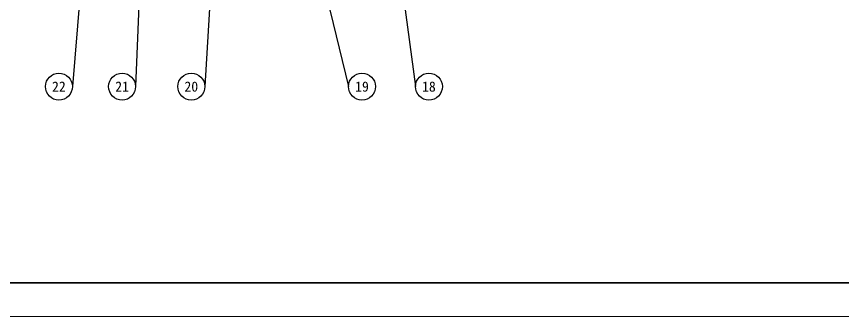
# Model space of a CAD drawing. Header units: millimetres. Extents: x -4 to 3231, y -4 to 1068.
# Drawn here: x 1116.1 to 1361.3, y 226.6 to 315.5 of the extents above; entities that cross this region are included whole.
import ezdxf
from ezdxf import colors
from ezdxf.entities.mleader import LeaderData, LeaderLine
from ezdxf.enums import TextEntityAlignment as Align
from ezdxf.math import Vec2, Vec3

# ---------------------------------------------------------------- set-up
doc = ezdxf.new("R2010")
doc.units = ezdxf.units.MM
doc.layers.add('粗实线层', color=7, linetype='Continuous', lineweight=30)
doc.layers.add('细实线', color=7, linetype='Continuous')
doc.layers.add('细实线层', color=7, linetype='Continuous')
doc.styles.get("Standard").update_dxf_attribs({"font": 'txt', "bigfont": 'gbcbig.shx'})
doc.styles.add('国标字母', font='simfang.ttf', dxfattribs={"width": 0.667, "height": 5})

# ---------------------------------------------------------------- blocks, each defined once
blk = doc.blocks.new('_TagCircle')
at = {"color": 0, "linetype": 'ByBlock', "lineweight": -2, "transparency": 16777216}
blk.add_circle((0, 0), 4, dxfattribs=at)
at = {"layer": '细实线', "color": 0, "transparency": 16777216, "style": '国标字母'}
blk.add_attdef('TAGNUMBER', text='', height=3, dxfattribs=at).set_placement((0, -1.5), align=Align.CENTER)
blk = doc.blocks.new('_DotSmall')
at = {"color": 0, "linetype": 'ByBlock', "const_width": 0.5}
blk.add_lwpolyline([(-0.0625, 0, 1), (0.0625, 0, 1)], format="xyb", close=True, dxfattribs=at)

msp = doc.modelspace()

# ---------------------------------------------------------------- linework, layer by layer
at = {"layer": '粗实线层', "color": 0, "lineweight": 30}
msp.add_lwpolyline([(1882.754746064256, 236.5689389905292), (728.7547460642563, 236.5689389905292), (728.7547460642563, 1057.56893899053), (1882.754746064256, 1057.56893899053)], close=True, dxfattribs=at)
at = {"layer": '细实线层', "color": 0, "lineweight": 20}
msp.add_lwpolyline([(703.7547460642563, 1067.56893899053), (1892.754746064256, 1067.56893899053), (1892.754746064256, 226.5689389905292), (703.7547460642563, 226.5689389905292)], close=True, dxfattribs=at)

# ---------------------------------------------------------------- leaders
at = {"layer": '细实线'}
ml = msp.add_multileader_block('Standard', dxfattribs=at)
ml.set_content('_TagCircle', color=256)
ml.set_attribute('TAGNUMBER', '20', width=0)
ml.set_leader_properties()
ml.set_arrow_properties(name='DOTSMALL')
ml.build(insert=Vec2(0, 0))
ml.multileader.update_dxf_attribs({"text_right_attachment_type": 6, "dogleg_length": 0, "arrow_head_size": 2})
ctx = ml.context
ctx.base_point, ctx.arrow_head_size, ctx.plane_origin = Vec3(1164.016723073596, 294.6978854634153), 2, Vec3(1179.374565790393, 416.9746370267017)
ctx.right_attachment = 6
notes = []
notes.append((ctx, [(0, (1, 1, 0), (1172.016723073596, 294.6978854634153), (-1, 0), 0, [(0, [(1179.374565790393, 416.9746370267017)], 0, [])])]))
ctx.block.insert = Vec3(1168.016723073596, 294.6978854634153)
ml = msp.add_multileader_block('Standard', dxfattribs=at)
ml.set_content('_TagCircle', color=256)
ml.set_attribute('TAGNUMBER', '18', width=0)
ml.set_leader_properties()
ml.set_arrow_properties(name='DOTSMALL')
ml.build(insert=Vec2(0, 0))
ml.multileader.update_dxf_attribs({"text_right_attachment_type": 6, "dogleg_length": 0, "arrow_head_size": 2})
ctx = ml.context
ctx.base_point, ctx.arrow_head_size, ctx.plane_origin = Vec3(1234.541604738361, 294.6978854634153), 2, Vec3(1218.536167139577, 413.1506479562645)
ctx.right_attachment = 6
notes.append((ctx, [(0, (1, 1, 0), (1234.541604738361, 294.6978854634153), (1, 0), 0, [(0, [(1218.536167139577, 413.1506479562645)], 0, [])])]))
ctx.block.insert = Vec3(1238.541604738361, 294.6978854634153)
ml = msp.add_multileader_block('Standard', dxfattribs=at)
ml.set_content('_TagCircle', color=256)
ml.set_attribute('TAGNUMBER', '21', width=0)
ml.set_leader_properties()
ml.set_arrow_properties(name='DOTSMALL')
ml.build(insert=Vec2(0, 0))
ml.multileader.update_dxf_attribs({"text_right_attachment_type": 6, "dogleg_length": 0, "arrow_head_size": 2})
ctx = ml.context
ctx.base_point, ctx.arrow_head_size, ctx.plane_origin = Vec3(1143.483757129271, 294.6978854634153), 2, Vec3(1154.914587520186, 382.9647445966007)
ctx.right_attachment = 6
notes.append((ctx, [(0, (1, 1, 0), (1151.483757129271, 294.6978854634153), (-1, 0), 0, [(0, [(1154.914587520186, 382.9647445966007)], 0, [])])]))
ctx.block.insert = Vec3(1147.483757129271, 294.6978854634153)
ml = msp.add_multileader_block('Standard', dxfattribs=at)
ml.set_content('_TagCircle', color=256)
ml.set_attribute('TAGNUMBER', '19', width=0)
ml.set_leader_properties()
ml.set_arrow_properties(name='DOTSMALL')
ml.build(insert=Vec2(0, 0))
ml.multileader.update_dxf_attribs({"text_right_attachment_type": 6, "dogleg_length": 0, "arrow_head_size": 2})
ctx = ml.context
ctx.base_point, ctx.arrow_head_size, ctx.plane_origin = Vec3(1214.685386785336, 294.6978854634153), 2, Vec3(1193.671544050434, 381.5692275220817)
ctx.right_attachment = 6
notes.append((ctx, [(0, (1, 1, 0), (1214.685386785336, 294.6978854634153), (1, 0), 0, [(0, [(1193.671544050434, 381.5692275220817)], 0, [])])]))
ctx.block.insert = Vec3(1218.685386785336, 294.6978854634153)
ml = msp.add_multileader_block('Standard', dxfattribs=at)
ml.set_content('_TagCircle', color=256)
ml.set_attribute('TAGNUMBER', '22', width=0)
ml.set_leader_properties()
ml.set_arrow_properties(name='DOTSMALL')
ml.build(insert=Vec2(0, 0))
ml.multileader.update_dxf_attribs({"text_right_attachment_type": 6, "dogleg_length": 0, "arrow_head_size": 2})
ctx = ml.context
ctx.base_point, ctx.arrow_head_size, ctx.plane_origin = Vec3(1124.713601863216, 294.6978854634153), 2, Vec3(1135.84068690087, 332.5999062927408)
ctx.right_attachment = 6
notes.append((ctx, [(0, (1, 1, 0), (1132.713601863216, 294.6978854634153), (-1, 0), 0, [(0, [(1135.84068690087, 332.5999062927408)], 0, [])])]))
ctx.block.insert = Vec3(1128.713601863216, 294.6978854634153)
for ctx, leaders in notes:
    for number, flags, end, landing, length, lines in leaders:
        leader = LeaderData()
        leader.index, (leader.has_last_leader_line, leader.has_dogleg_vector, leader.attachment_direction) = number, flags
        leader.last_leader_point, leader.dogleg_vector, leader.dogleg_length = Vec3(end), Vec3(landing), length
        for number, points, colour, breaks in lines:
            line = LeaderLine()
            line.index, line.vertices, line.color, line.breaks = number, Vec3.list(points), colors.encode_raw_color(colour), breaks
            leader.lines.append(line)
        ctx.leaders.append(leader)

doc.saveas('drawing.dxf')
